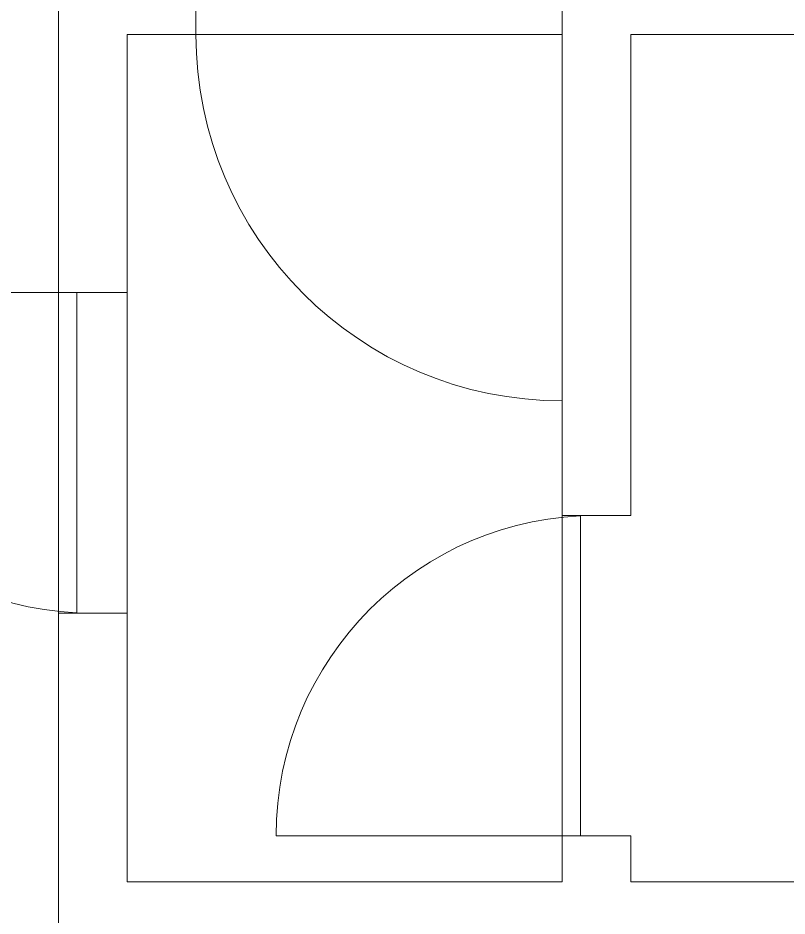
# Model space of a CAD drawing. Header units: millimetres. Extents: x -32 to 1412, y -324 to 2887.
# Drawn here: x 1058.353 to 1060.032, y 1935.524 to 1937.485 of the extents above; entities that cross this region are included whole.
import ezdxf

# ---------------------------------------------------------------- set-up
doc = ezdxf.new("R2010")
doc.units = ezdxf.units.MM
doc.header["$LTSCALE"] = 0.5
doc.layers.add('arquitetura', color=252, linetype='CONTINUOUS', lineweight=5)

msp = doc.modelspace()

# ---------------------------------------------------------------- linework, layer by layer
at = {"layer": 'arquitetura', "color": 252}
for p, q in [((1058.4412, 1932.8491), (1058.4412, 1939.2337)), ((1058.7412, 1937.4491), (1058.7412, 1937.5991)), ((1059.5412, 1937.5991), (1059.5412, 1936.3991)), ((1058.5912, 1935.5991), (1058.5912, 1937.4491)), ((1058.5912, 1936.8855), (1058.5912, 1937.4491)), ((1058.5912, 1937.4491), (1059.5412, 1937.4491)), ((1059.6912, 1937.4491), (1059.6912, 1936.3991)), ((1059.6912, 1937.4491), (1060.5912, 1937.4491)), ((1058.5162, 1936.8855), (1057.8162, 1936.8855)), ((1058.4412, 1936.8855), (1058.5912, 1936.8855)), ((1058.4412, 1936.1855), (1058.4412, 1936.8855)), ((1058.4812, 1936.1864), (1058.4812, 1936.8855)), ((1059.5412, 1936.3991), (1059.6912, 1936.3991)), ((1059.5412, 1936.3991), (1059.5412, 1935.6991)), ((1059.5812, 1936.3991), (1059.5812, 1935.6991)), ((1058.4412, 1936.1855), (1058.5912, 1936.1855)), ((1059.6162, 1935.6991), (1058.9162, 1935.6991)), ((1059.5412, 1935.6991), (1059.6912, 1935.6991)), ((1059.5412, 1935.6991), (1059.5412, 1935.5991)), ((1059.6912, 1935.6991), (1059.6912, 1935.5991)), ((1058.5912, 1935.5991), (1059.5412, 1935.5991)), ((1059.6912, 1935.5991), (1061.7112, 1935.5991))]:
    msp.add_line(p, q, dxfattribs=at)
for centre, radius, start, end in [((1059.5412, 1937.4491), 0.8, 180, 270), ((1058.5162, 1936.8855), 0.7, 180, 270), ((1059.6162, 1935.6991), 0.7, 90, 180)]:
    msp.add_arc(centre, radius, start, end, dxfattribs=at)

doc.saveas('drawing.dxf')
